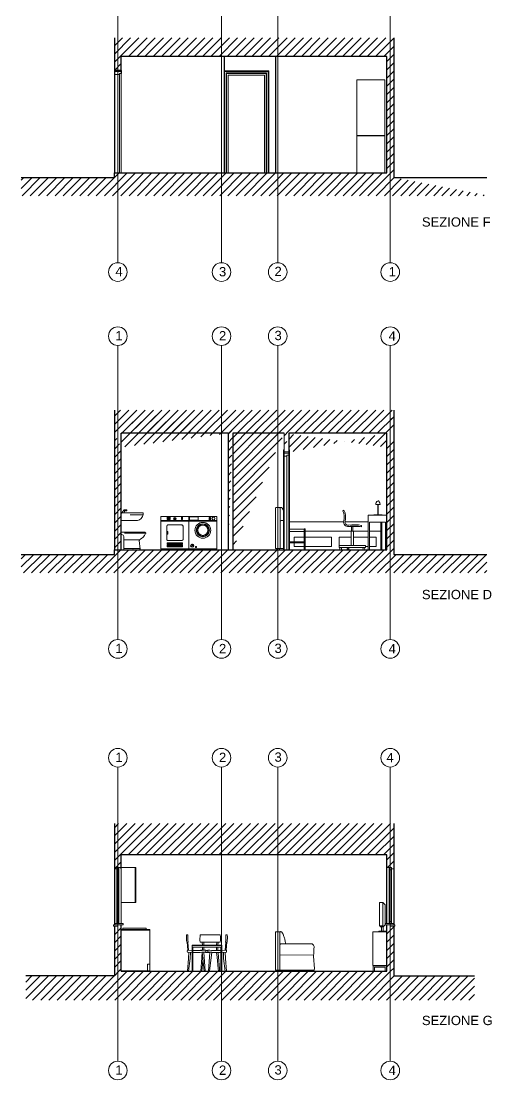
# Model space of a CAD drawing. Header units: metres. Extents: x 60.2 to 106, y 8.7 to 62.9.
# Drawn here: x 60.2 to 70.31, y 27.09 to 49.83 of the extents above; entities that cross this region are included whole.
import ezdxf

# ---------------------------------------------------------------- set-up
doc = ezdxf.new("R2010")
doc.units = ezdxf.units.M
doc.header["$LTSCALE"] = 5
doc.header["$MEASUREMENT"] = 0
doc.layers.get('0').update_dxf_attribs({"color": 30})
for name, color, linetype, lineweight in [('A-ANNO-DIMS', 3, 'Continuous', 9), ('A-ANNO-SCRN', 30, 'Continuous', 9), ('A-ANNO-TEXT', 3, 'Continuous', 18), ('A-ELEV-MBE1', 7, 'Continuous', 25), ('A-ELEV-MBE2', 4, 'Continuous', 20), ('A-FURN', 8, 'Continuous', 18), ('A-SECT-MCUT', 2, 'Continuous', 30)]:
    doc.layers.add(name, color=color, linetype=linetype, lineweight=lineweight)
doc.styles.add('ARIAL', font='arial.ttf')

# ---------------------------------------------------------------- blocks, each defined once
blk = doc.blocks.new('ORR14C228')
for p, q in [((0.159, 0.355), (-0.298, 0.355)), ((-0.288, 0.373), (-0.295, 0.363)), ((-0.276, 0.38), (0.217, 0.38)), ((0.176, 0.01), (0.176, 0.284)), ((0.216, 0.324), (0.217, 0.324)), ((0.227, 0.334), (0.227, 0.37)), ((-0.158, 0.196), (-0.176, 0.011)), ((-0.174, 0.024), (0.176, 0.024)), ((-0.166, 0), (0.166, 0)), ((-0.148, 0.21), (0.167, 0.21)), ((0, 0), (0, 0)), ((0, 0), (0, 0)), ((0, 0), (0, 0)), ((0, 0), (0, 0)), ((0, 0), (0, 0)), ((0, 0), (0, 0)), ((0, 0), (0, 0)), ((0, 0), (0, 0)), ((0, 0), (0, 0)), ((0, 0), (0, 0)), ((0, 0), (0, 0)), ((0, 0), (0, 0)), ((0, 0), (0, 0)), ((0, 0), (0, 0)), ((0, 0), (0, 0)), ((0, 0), (0, 0)), ((0, 0), (0, 0)), ((0, 0), (0, 0)), ((0, 0), (0, 0)), ((0, 0), (0, 0)), ((0, 0), (0, 0)), ((0, 0), (0, 0)), ((0, 0), (0, 0)), ((0, 0), (0, 0)), ((0, 0), (0, 0)), ((0, 0), (0, 0)), ((0, 0), (0, 0)), ((0, 0), (0, 0)), ((0, 0), (0, 0)), ((0, 0), (0, 0)), ((0, 0), (0, 0)), ((0, 0), (0, 0)), ((0, 0), (0, 0)), ((0, 0), (0, 0)), ((0, 0), (0, 0)), ((0, 0), (0, 0)), ((0, 0), (0, 0)), ((0, 0), (0, 0)), ((0, 0), (0, 0)), ((0, 0), (0, 0)), ((0, 0), (0, 0)), ((0, 0), (0, 0)), ((0, 0), (0, 0)), ((0, 0), (0, 0)), ((0, 0), (0, 0)), ((0, 0), (0, 0)), ((0, 0), (0, 0)), ((0, 0), (0, 0)), ((0, 0), (0, 0)), ((0, 0), (0, 0)), ((0, 0), (0, 0))]:
    blk.add_line(p, q)
for centre, radius, start, end in [((-0.283, 0.355), 0.015, 146.9409, 211.2611), ((-0.053, 0.454), 0.265, 203.8367, 244.1143), ((-0.276, 0.365), 0.015, 90, 145.5929), ((0.216, 0.284), 0.04, 90, 180), ((0.217, 0.37), 0.01, 0, 90), ((0.217, 0.334), 0.01, 270, 0), ((-0.166, 0.01), 0.01, 174.5036, 270), ((-0.178, 0.198), 0.02, 354.5036, 64.1143), ((0, 0), 0.0000003, 90, 152.5342), ((0, 0), 0.0000003, 332.5342, 90), ((0, 0), 0.0000003, 332.5342, 90), ((0, 0), 0.0000001, 332.5342, 90), ((0, 0), 0.0000001, 270, 332.5342), ((0, 0), 0.0000001, 270, 332.5342), ((0, 0), 0.0000001, 332.5342, 90), ((0, 0), 0.0000001, 90, 152.5342), ((0, 0), 0.0000001, 90, 152.5342), ((0, 0), 0.0000001, 152.5342, 270), ((0, 0), 0.0000001, 90, 152.5342), ((0, 0), 0.0000001, 0, 90), ((0, 0), 0.0000001, 90, 180), ((0, 0), 0.0000001, 180, 270), ((0, 0), 0.0000001, 270, 0), ((0, 0), 0.0000001, 0, 90), ((0, 0), 0.0000001, 90, 180), ((0.166, 0.01), 0.01, 270, 0), ((0, 0), 0.0000003, 152.5342, 270), ((0, 0), 0.0000003, 270, 332.5342), ((0, 0), 0.0000001, 270, 332.5342), ((0, 0), 0.0000001, 332.5342, 90), ((0, 0), 0.0000001, 90, 152.5342), ((0, 0), 0.0000001, 152.5342, 270), ((0, 0), 0.0000001, 332.5342, 90), ((0, 0), 0.0000001, 90, 152.5342), ((0, 0), 0.0000001, 152.5342, 270), ((0, 0), 0.0000001, 180, 270), ((0, 0), 0.0000001, 180, 270), ((0, 0), 0.0000001, 90, 180), ((0, 0), 0.0000001, 0, 90), ((0, 0), 0.0000001, 270, 0), ((0, 0), 0.0000001, 180, 270), ((0, 0), 0.0000001, 90, 180), ((0, 0), 0.0000001, 270, 0), ((0, 0), 0.0000001, 360, 90), ((0, 0), 0.0000001, 270, 360), ((0, 0), 0.0000001, 180, 270), ((0, 0), 0.0000001, 90, 180)]:
    blk.add_arc(centre, radius, start, end)

msp = doc.modelspace()

# ---------------------------------------------------------------- hatches: boundary and pattern name
at = {"layer": 'A-ANNO-SCRN'}
h = msp.add_hatch(dxfattribs=at)
h.set_pattern_fill('ANSI31', color=0)
h.paths.add_polyline_path([(62.205, 49.073), (62.205, 49.473), (68.205, 49.473), (68.205, 49.073)])
h = msp.add_hatch(dxfattribs=at)
h.set_pattern_fill('ANSI31', color=0)
h.paths.add_polyline_path([(62.205, 48.773), (62.205, 49.073), (62.355, 49.073), (62.355, 48.773)])
h = msp.add_hatch(dxfattribs=at)
h.set_pattern_fill('ANSI31', color=0)
h.paths.add_polyline_path([(68.055, 49.073), (68.205, 49.073), (68.204, 46.572), (68.054, 46.572), (68.055, 48.773)])
h = msp.add_hatch(dxfattribs=at)
h.set_pattern_fill('ANSI31', color=0)
edge = h.paths.add_edge_path()
edge.add_line((60.205, 46.473), (62.205, 46.473))
edge.add_line((60.205, 46.473), (60.205, 46.082))
edge.add_line((60.205, 46.082), (70.244, 46.082))
edge.add_line((70.244, 46.473), (68.205, 46.473))
edge.add_line((70.244, 46.082), (70.244, 46.473))
edge.add_line((68.205, 46.473), (70.205, 46.473))
edge.add_line((68.205, 46.473), (68.205, 46.573))
edge.add_line((68.205, 46.573), (62.205, 46.573))
h = msp.add_hatch(dxfattribs=at)
h.set_pattern_fill('ANSI31', color=0)
edge = h.paths.add_edge_path()
edge.add_line((62.355, 38.478), (62.205, 38.478))
edge.add_line((62.205, 40.678), (62.205, 38.478))
edge.add_line((62.355, 38.478), (62.355, 40.678))
edge.add_line((62.205, 40.978), (62.355, 40.978))
edge.add_line((62.205, 41.478), (62.205, 40.678))
edge.add_line((62.355, 40.678), (62.355, 40.978))
edge.add_line((64.646, 40.978), (64.746, 40.978))
edge.add_line((64.646, 40.978), (64.646, 38.478))
edge.add_line((64.746, 40.978), (64.746, 38.478))
edge.add_line((65.849, 40.978), (65.949, 40.978))
edge.add_line((65.849, 40.568), (65.849, 40.978))
edge.add_line((65.949, 40.978), (65.949, 40.568))
edge.add_line((68.055, 40.978), (68.205, 40.978))
edge.add_line((68.055, 40.678), (68.055, 40.978))
edge.add_line((68.205, 41.478), (68.205, 40.678))
edge.add_line((68.205, 40.678), (68.205, 38.478))
edge.add_line((68.055, 38.478), (68.055, 40.678))
h = msp.add_hatch(dxfattribs=at)
h.set_pattern_fill('ANSI31', color=0)
h.paths.add_polyline_path([(62.205, 40.978), (62.205, 41.478), (68.205, 41.478), (68.205, 40.978)])
h = msp.add_hatch(dxfattribs=at)
h.set_pattern_fill('ANSI31', color=0)
h.paths.add_polyline_path([(62.205, 38.478), (68.205, 38.478), (68.205, 38.378), (70.205, 38.378), (70.205, 37.978), (60.205, 37.978), (60.205, 38.378), (62.205, 38.378)])
h = msp.add_hatch(dxfattribs=at)
h.set_pattern_fill('ANSI31', color=0)
h.paths.add_polyline_path([(64.505, 32.599), (62.205, 32.599), (62.205, 31.922), (64.505, 31.922)])
h.paths.add_polyline_path([(65.713, 32.599), (64.505, 32.599), (64.505, 31.922), (65.713, 31.922)])
h.paths.add_polyline_path([(68.205, 32.599), (65.713, 32.599), (65.713, 31.922), (68.205, 31.922)])
h = msp.add_hatch(dxfattribs=at)
h.set_pattern_fill('ANSI31', color=0)
edge = h.paths.add_edge_path()
edge.add_line((62.355, 31.649), (62.28, 31.619))
edge.add_line((62.28, 31.619), (62.205, 31.622))
edge.add_line((62.355, 31.622), (62.355, 31.922))
edge.add_line((62.355, 31.922), (62.205, 31.922))
edge.add_line((62.205, 31.922), (62.205, 31.622))
h = msp.add_hatch(dxfattribs=at)
h.set_pattern_fill('ANSI31', color=0)
h.paths.add_polyline_path([(68.055, 31.922), (68.205, 31.922), (68.205, 31.652), (68.055, 31.652)])
h = msp.add_hatch(dxfattribs=at)
h.set_pattern_fill('ANSI31', color=0)
h.paths.add_polyline_path([(62.355, 30.392), (62.205, 30.392), (62.205, 29.422), (62.355, 29.422)])
h = msp.add_hatch(dxfattribs=at)
h.set_pattern_fill('ANSI31', color=0)
h.paths.add_polyline_path([(68.205, 30.392), (68.055, 30.392), (68.055, 29.422), (68.205, 29.422)])
h = msp.add_hatch(dxfattribs=at)
h.set_pattern_fill('ANSI31', color=0)
h.paths.add_polyline_path([(69.935, 29.322), (68.205, 29.322), (68.205, 29.422), (68.129, 29.422), (68.129, 28.805), (69.935, 28.805)])
h.paths.add_polyline_path([(68.129, 29.422), (68.055, 29.422), (65.713, 29.422), (65.713, 28.805), (68.129, 28.805)])
h.paths.add_polyline_path([(65.713, 29.422), (65.696, 29.422), (64.505, 29.422), (64.505, 28.805), (65.713, 28.805)])
h.paths.add_polyline_path([(64.505, 29.422), (64.495, 29.422), (62.355, 29.422), (62.28, 29.422), (62.28, 28.805), (64.505, 28.805)])
h.paths.add_polyline_path([(62.28, 29.422), (62.205, 29.422), (62.205, 29.322), (60.304, 29.322), (60.304, 28.805), (62.28, 28.805)])

# ---------------------------------------------------------------- linework, layer by layer
msp.add_line((62.355, 39.185), (62.355, 39.185))
msp.add_line((62.355, 39.185), (62.355, 39.185))
msp.add_line((62.355, 39.185), (62.355, 39.185))
msp.add_line((62.355, 39.185), (62.355, 39.185))
msp.add_line((62.355, 39.185), (62.355, 39.185))
msp.add_line((62.355, 39.185), (62.355, 39.185))
msp.add_line((62.355, 39.185), (62.355, 39.185))
msp.add_line((62.355, 39.185), (62.355, 39.185))
msp.add_line((62.355, 39.185), (62.355, 39.185))
msp.add_line((62.355, 39.185), (62.355, 39.185))
msp.add_line((62.355, 39.185), (62.355, 39.185))
msp.add_line((62.355, 39.185), (62.355, 39.185))
msp.add_line((62.355, 39.185), (62.355, 39.185))
msp.add_line((62.355, 39.185), (62.355, 39.185))
msp.add_line((62.355, 39.185), (62.355, 39.185))
msp.add_line((62.355, 39.185), (62.355, 39.185))
msp.add_line((62.355, 39.185), (62.355, 39.185))
msp.add_line((62.355, 39.185), (62.355, 39.185))
msp.add_line((62.355, 39.185), (62.355, 39.185))
msp.add_line((62.355, 39.185), (62.355, 39.185))
msp.add_line((62.355, 39.185), (62.355, 39.185))
msp.add_line((62.355, 39.185), (62.355, 39.185))
msp.add_line((62.355, 39.185), (62.355, 39.185))
msp.add_line((62.355, 39.185), (62.355, 39.185))
msp.add_line((62.355, 39.185), (62.355, 39.185))
msp.add_line((62.355, 39.185), (62.355, 39.185))
msp.add_line((62.355, 39.185), (62.355, 39.185))
msp.add_line((62.355, 39.185), (62.355, 39.185))
msp.add_line((62.355, 39.185), (62.355, 39.185))
msp.add_line((62.355, 39.185), (62.355, 39.185))
msp.add_line((62.355, 39.185), (62.355, 39.185))
msp.add_line((62.355, 39.185), (62.355, 39.185))
msp.add_line((62.355, 39.185), (62.355, 39.185))
msp.add_line((62.355, 39.185), (62.355, 39.185))
msp.add_line((62.355, 39.185), (62.355, 39.185))
msp.add_line((62.355, 39.185), (62.355, 39.185))
msp.add_line((62.355, 39.185), (62.355, 39.185))
msp.add_line((62.355, 39.185), (62.355, 39.185))
msp.add_line((62.355, 39.185), (62.355, 39.185))
msp.add_line((62.355, 39.185), (62.355, 39.185))
msp.add_line((62.355, 39.185), (62.355, 39.185))
msp.add_line((62.355, 39.185), (62.355, 39.185))
msp.add_line((62.355, 39.185), (62.355, 39.185))
msp.add_line((62.355, 39.185), (62.355, 39.185))
msp.add_line((62.355, 39.185), (62.355, 39.185))
msp.add_line((62.355, 39.185), (62.355, 39.185))
msp.add_line((62.355, 39.185), (62.355, 39.185))
msp.add_line((62.355, 39.185), (62.355, 39.185))
msp.add_line((62.355, 39.185), (62.355, 39.185))
msp.add_line((62.355, 39.185), (62.355, 39.185))
msp.add_line((62.355, 39.185), (62.355, 39.185))
for radius, start, end in [(0.0000001, 0, 90), (0.0000001, 90, 180), (0.0000001, 180, 270), (0.0000001, 270, 0), (0.0000001, 0, 90), (0.0000001, 270, 0), (0.0000001, 180, 270), (0.0000001, 90, 180), (0.0000001, 360, 90), (0.0000001, 90, 180), (0.0000001, 180, 270), (0.0000001, 0, 90), (0.0000001, 270, 0), (0.0000001, 180, 270), (0.0000001, 90, 180), (0.0000001, 0, 90), (0.0000001, 270, 0), (0.0000001, 270, 0), (0.0000001, 270, 27.4658), (0.0000001, 27.4658, 90), (0.0000001, 270, 27.4658), (0.0000001, 27.4658, 90), (0.0000001, 27.4658, 90), (0.0000001, 27.4658, 90), (0.0000001, 90, 207.4658), (0.0000001, 207.4658, 270), (0.0000001, 90, 207.4658), (0.0000001, 207.4658, 270), (0.0000001, 90, 207.4658), (0.0000001, 270, 27.4658), (0.0000001, 27.4658, 90), (0.0000001, 90, 207.4658), (0.0000001, 207.4658, 270), (0.0000003, 90, 207.4658), (0.0000003, 90, 207.4658), (0.0000003, 207.4658, 270), (0.0000003, 270, 27.4658), (0.0000003, 27.4658, 90)]:
    msp.add_arc((62.355, 39.185), radius, start, end)
at = {"layer": 'A-ANNO-DIMS'}
for p, q in [((62.28, 50.96), (62.28, 44.642)), ((64.505, 50.96), (64.505, 44.642)), ((65.713, 50.96), (65.713, 44.642)), ((68.129, 50.96), (68.129, 44.642)), ((62.28, 42.865), (62.28, 36.547)), ((64.505, 42.865), (64.505, 36.547)), ((65.713, 42.865), (65.713, 36.547)), ((68.129, 42.865), (68.129, 36.547)), ((62.28, 33.809), (62.28, 27.491)), ((64.505, 33.809), (64.505, 27.491)), ((65.713, 33.809), (65.713, 27.491)), ((68.129, 33.809), (68.129, 27.491))]:
    msp.add_line(p, q, dxfattribs=at)
for centre in [(62.28, 44.442), (64.505, 44.442), (65.713, 44.442), (68.129, 44.442), (62.28, 43.065), (64.505, 43.065), (65.713, 43.065), (68.129, 43.065), (62.28, 36.347), (64.505, 36.347), (65.713, 36.347), (68.129, 36.347), (62.28, 34.009), (64.505, 34.009), (65.713, 34.009), (68.129, 34.009), (62.28, 27.291), (64.505, 27.291), (65.713, 27.291), (68.129, 27.291)]:
    msp.add_circle(centre, 0.2, dxfattribs=at)
at = {"layer": 'A-ELEV-MBE1'}
msp.add_line((62.355, 48.773), (62.355, 48.703), dxfattribs=at)
at = {"layer": 'A-ELEV-MBE2'}
for p, q in [((62.205, 48.748), (62.355, 48.748)), ((62.315, 48.683), (62.205, 48.683)), ((62.355, 48.703), (62.315, 48.703)), ((62.315, 48.703), (62.315, 46.573)), ((62.315, 48.703), (62.315, 48.683)), ((65.52, 48.763), (64.56, 48.763)), ((65.51, 48.753), (64.56, 48.753)), ((64.605, 48.718), (64.605, 46.573)), ((65.475, 48.718), (64.605, 48.718)), ((64.615, 48.708), (64.615, 46.573)), ((65.465, 48.708), (64.615, 48.708)), ((64.65, 48.673), (64.65, 46.573)), ((65.43, 48.673), (64.65, 48.673)), ((65.43, 48.673), (65.43, 46.573)), ((65.465, 48.708), (65.465, 46.573)), ((65.475, 48.718), (65.475, 46.573)), ((65.51, 48.753), (65.51, 46.573)), ((65.52, 48.763), (65.52, 46.573)), ((65.834, 40.568), (65.834, 40.623)), ((65.834, 40.623), (65.849, 40.623)), ((65.849, 40.568), (65.834, 40.568)), ((65.834, 40.568), (65.834, 38.478)), ((65.949, 40.578), (65.849, 40.578)), ((65.949, 40.578), (65.849, 40.578)), ((65.849, 40.553), (65.949, 40.553)), ((65.909, 40.488), (65.849, 40.488)), ((65.949, 40.508), (65.909, 40.508)), ((65.909, 40.508), (65.909, 38.478)), ((65.909, 40.508), (65.909, 40.488)), ((65.964, 40.623), (65.949, 40.623)), ((65.949, 40.578), (65.949, 40.508)), ((65.949, 40.568), (65.964, 40.568)), ((65.964, 40.568), (65.964, 40.623)), ((65.964, 40.568), (65.964, 38.478)), ((62.255, 31.622), (62.205, 31.622)), ((62.355, 31.652), (62.255, 31.652)), ((62.255, 31.652), (62.255, 31.622)), ((62.305, 31.652), (62.255, 31.652)), ((62.255, 30.492), (62.255, 31.622)), ((62.255, 31.622), (62.255, 31.602)), ((62.305, 30.492), (62.305, 31.652)), ((62.305, 31.602), (62.305, 31.652)), ((62.355, 30.452), (62.355, 31.652)), ((68.055, 31.652), (68.155, 31.652)), ((68.105, 30.492), (68.105, 31.652)), ((68.155, 31.652), (68.155, 31.622)), ((68.155, 31.622), (68.205, 31.622)), ((68.155, 30.492), (68.155, 31.622)), ((68.155, 31.622), (68.155, 31.602)), ((62.255, 31.602), (62.305, 31.602)), ((68.155, 31.602), (68.105, 31.602)), ((62.305, 30.492), (62.255, 30.492)), ((62.255, 30.492), (62.255, 30.452)), ((62.293, 30.492), (62.281, 30.492)), ((62.305, 30.492), (62.293, 30.492)), ((62.305, 30.452), (62.305, 30.492)), ((68.105, 30.452), (68.105, 30.492)), ((68.105, 30.492), (68.155, 30.492)), ((68.105, 30.492), (68.117, 30.492)), ((68.117, 30.492), (68.129, 30.492)), ((68.155, 30.492), (68.155, 30.452)), ((62.281, 30.422), (62.185, 30.422)), ((62.185, 30.422), (62.185, 30.392)), ((62.28, 30.392), (62.185, 30.392)), ((62.395, 30.452), (62.205, 30.452)), ((62.395, 30.422), (62.205, 30.422)), ((62.28, 30.422), (62.28, 30.392)), ((62.395, 30.452), (62.395, 30.422)), ((68.018, 30.452), (68.205, 30.452)), ((68.018, 30.422), (68.205, 30.422)), ((68.129, 30.422), (68.225, 30.422)), ((68.129, 30.392), (68.225, 30.392)), ((68.225, 30.422), (68.225, 30.392))]:
    msp.add_line(p, q, dxfattribs=at)
at = {"layer": 'A-ELEV-MBE2', "color": 2}
msp.add_line((65.849, 40.978), (65.849, 38.478), dxfattribs=at)
at = {"layer": 'A-ELEV-MBE2'}
for points in [[(62.355, 48.703), (62.355, 46.573)], [(65.949, 40.508), (65.949, 38.478)]]:
    msp.add_lwpolyline(points, dxfattribs=at)
at = {"layer": 'A-ELEV-MBE2', "color": 2}
msp.add_lwpolyline([(62.355, 30.452), (62.355, 31.622)], dxfattribs=at)
at = {"layer": 'A-FURN'}
for p, q in [((68.011, 48.573), (67.413, 48.573)), ((67.413, 48.573), (67.413, 47.373)), ((68.011, 48.573), (68.011, 47.373)), ((67.413, 47.373), (68.011, 47.373)), ((67.413, 47.368), (67.413, 47.373)), ((67.413, 47.373), (67.413, 47.368)), ((68.011, 47.368), (67.413, 47.368)), ((67.413, 47.368), (67.413, 46.573)), ((68.011, 47.373), (68.011, 47.368)), ((68.011, 47.368), (68.011, 47.373)), ((68.011, 46.573), (68.011, 47.368)), ((68.011, 46.573), (68.011, 46.667)), ((67.816, 39.449), (67.911, 39.449)), ((67.859, 39.528), (67.876, 39.528)), ((67.859, 39.528), (67.859, 39.524)), ((67.859, 39.524), (67.876, 39.524)), ((67.864, 39.528), (67.869, 39.528)), ((67.864, 39.228), (67.864, 39.449)), ((67.869, 39.449), (67.869, 39.228)), ((67.876, 39.524), (67.876, 39.528)), ((62.365, 39.267), (62.409, 39.325)), ((62.365, 39.267), (62.815, 39.267)), ((62.418, 39.267), (62.422, 39.308)), ((62.426, 39.335), (62.464, 39.335)), ((62.465, 39.315), (62.432, 39.315)), ((62.449, 39.31), (62.449, 39.315)), ((62.465, 39.31), (62.449, 39.31)), ((62.465, 39.31), (62.465, 39.315)), ((62.471, 39.329), (62.468, 39.333)), ((62.47, 39.318), (62.472, 39.324)), ((62.544, 39.229), (62.815, 39.229)), ((62.825, 39.239), (62.825, 39.257)), ((63.515, 39.145), (63.527, 39.148)), ((67.134, 39.327), (67.108, 39.313)), ((68.055, 39.218), (67.655, 39.218)), ((67.655, 38.478), (67.655, 39.218)), ((67.774, 39.228), (67.774, 39.223)), ((67.774, 39.228), (67.954, 39.228)), ((67.774, 39.228), (67.864, 39.228)), ((67.774, 39.218), (67.774, 39.228)), ((67.954, 39.218), (67.774, 39.218)), ((67.864, 39.228), (67.864, 39.228)), ((67.954, 39.228), (67.954, 39.218)), ((62.699, 39.103), (62.365, 39.103)), ((63.205, 39.103), (63.805, 39.103)), ((63.205, 39.093), (63.805, 39.093)), ((63.805, 39.103), (64.405, 39.103)), ((63.805, 39.093), (64.405, 39.093)), ((65.964, 39.078), (67.127, 39.078)), ((65.969, 38.928), (65.964, 38.928)), ((65.969, 39.078), (65.969, 38.478)), ((65.969, 39.078), (65.969, 38.878)), ((65.969, 38.928), (65.969, 38.478)), ((65.969, 38.928), (65.969, 38.918)), ((65.969, 38.918), (66.279, 38.918)), ((66.299, 38.928), (66.279, 38.928)), ((66.279, 38.928), (66.279, 38.478)), ((66.279, 38.918), (66.279, 38.918)), ((66.279, 38.918), (66.279, 38.868)), ((66.299, 38.478), (66.299, 38.928)), ((67.158, 39.078), (67.655, 39.078)), ((67.514, 38.968), (67.225, 38.974)), ((67.299, 38.972), (67.299, 38.878)), ((67.329, 38.972), (67.329, 38.878)), ((67.514, 38.998), (67.514, 38.968)), ((67.685, 38.478), (67.685, 39.068)), ((67.685, 39.068), (68.025, 39.068)), ((67.93, 38.478), (67.93, 39.068)), ((67.95, 38.478), (67.95, 39.068)), ((68.025, 39.068), (68.025, 38.478)), ((66.279, 38.868), (65.969, 38.868)), ((66.069, 38.648), (66.069, 38.748)), ((66.069, 38.748), (66.279, 38.748)), ((67.655, 38.878), (66.299, 38.878)), ((66.299, 38.748), (66.869, 38.748)), ((66.819, 38.748), (66.869, 38.748)), ((66.869, 38.548), (66.869, 38.748)), ((66.869, 38.748), (66.869, 38.548)), ((67.03, 38.748), (67.03, 38.548)), ((67.08, 38.748), (67.03, 38.748)), ((67.289, 38.748), (67.03, 38.748)), ((67.289, 38.878), (67.339, 38.878)), ((67.289, 38.565), (67.289, 38.878)), ((67.339, 38.565), (67.339, 38.878)), ((67.655, 38.748), (67.339, 38.748)), ((67.685, 38.878), (67.93, 38.878)), ((67.685, 38.748), (67.83, 38.748)), ((67.83, 38.548), (67.83, 38.748)), ((63.859, 38.541), (63.893, 38.59)), ((63.863, 38.538), (63.897, 38.587)), ((65.662, 38.504), (65.834, 38.504)), ((66.279, 38.648), (65.969, 38.648)), ((65.969, 38.628), (66.279, 38.628)), ((65.969, 38.478), (65.969, 38.478)), ((65.969, 38.478), (65.969, 38.478)), ((65.969, 38.478), (66.019, 38.478)), ((66.069, 38.548), (66.069, 38.628)), ((66.279, 38.548), (66.069, 38.548)), ((66.279, 38.628), (66.279, 38.648)), ((66.299, 38.548), (66.869, 38.548)), ((67.029, 38.565), (67.599, 38.565)), ((67.029, 38.525), (67.029, 38.565)), ((67.599, 38.525), (67.029, 38.525)), ((67.05, 38.525), (67.05, 38.515)), ((67.079, 38.525), (67.079, 38.515)), ((67.206, 38.499), (67.241, 38.499)), ((67.241, 38.499), (67.206, 38.499)), ((67.209, 38.525), (67.209, 38.515)), ((67.209, 38.525), (67.209, 38.515)), ((67.238, 38.525), (67.238, 38.515)), ((67.548, 38.525), (67.548, 38.515)), ((67.578, 38.525), (67.578, 38.515)), ((67.599, 38.565), (67.599, 38.525)), ((67.599, 38.548), (67.655, 38.548)), ((67.685, 38.548), (67.83, 38.548)), ((67.93, 38.478), (67.88, 38.478)), ((67.95, 38.478), (67.93, 38.478)), ((62.355, 31.652), (62.665, 31.652)), ((62.65, 30.902), (62.65, 31.652)), ((62.665, 31.652), (62.665, 30.902)), ((62.665, 30.902), (62.355, 30.902)), ((67.973, 30.902), (68.018, 30.848)), ((68.018, 30.848), (68.018, 30.417)), ((62.355, 30.322), (62.965, 30.322)), ((62.965, 30.302), (62.355, 30.302)), ((62.885, 30.352), (62.385, 30.352)), ((62.385, 30.352), (62.385, 30.322)), ((62.885, 30.322), (62.885, 30.352)), ((62.965, 30.322), (62.965, 29.432)), ((65.663, 30.256), (65.663, 29.446)), ((67.752, 29.55), (67.752, 30.269)), ((67.752, 30.269), (68.055, 30.269)), ((67.944, 30.379), (67.944, 30.284)), ((67.975, 30.379), (67.975, 30.284)), ((68.055, 30.269), (68.055, 29.55)), ((63.791, 30.05), (63.761, 30.049)), ((63.781, 29.873), (63.767, 30.049)), ((63.8, 29.872), (63.786, 30.049)), ((64.094, 30.051), (64.096, 29.983)), ((64.123, 30.051), (64.125, 29.983)), ((64.403, 30.05), (64.401, 29.983)), ((64.432, 30.05), (64.43, 29.983)), ((64.584, 29.872), (64.599, 30.049)), ((64.594, 30.05), (64.624, 30.049)), ((64.604, 29.873), (64.618, 30.049)), ((63.873, 29.871), (63.773, 29.873)), ((63.873, 29.827), (63.773, 29.832)), ((63.801, 29.831), (63.795, 29.696)), ((63.839, 29.829), (63.832, 29.695)), ((63.873, 29.983), (64.512, 29.983)), ((63.873, 29.983), (63.873, 29.976)), ((64.005, 29.827), (63.954, 29.827)), ((64.011, 29.869), (63.958, 29.868)), ((64.059, 29.876), (64.057, 29.87)), ((64.059, 29.876), (64.122, 29.873)), ((64.059, 29.876), (64.122, 29.873)), ((64.082, 29.731), (64.088, 29.83)), ((64.132, 29.422), (64.089, 29.83)), ((64.098, 29.942), (64.1, 29.874)), ((64.126, 29.942), (64.128, 29.873)), ((64.127, 29.831), (64.153, 29.422)), ((64.169, 29.871), (64.214, 29.87)), ((64.256, 29.831), (64.23, 29.422)), ((64.251, 29.422), (64.295, 29.83)), ((64.294, 29.826), (64.399, 29.827)), ((64.333, 29.87), (64.467, 29.875)), ((64.512, 29.942), (64.364, 29.942)), ((64.373, 29.869), (64.425, 29.868)), ((64.378, 29.827), (64.429, 29.827)), ((64.4, 29.942), (64.398, 29.872)), ((64.41, 29.724), (64.399, 29.827)), ((64.428, 29.942), (64.426, 29.873)), ((64.437, 29.827), (64.444, 29.724)), ((64.467, 29.875), (64.469, 29.869)), ((64.512, 29.983), (64.512, 29.942)), ((64.512, 29.871), (64.611, 29.873)), ((64.512, 29.827), (64.612, 29.832)), ((64.546, 29.829), (64.552, 29.695)), ((64.583, 29.831), (64.59, 29.696)), ((66.49, 29.79), (66.479, 29.774)), ((66.496, 29.952), (66.486, 29.889)), ((66.486, 29.889), (66.489, 29.832)), ((66.489, 29.832), (66.49, 29.79)), ((62.965, 29.572), (62.915, 29.572)), ((62.915, 29.572), (62.915, 29.422)), ((63.795, 29.696), (63.773, 29.422)), ((63.832, 29.695), (63.798, 29.422)), ((64.08, 29.709), (64.062, 29.422)), ((64.082, 29.731), (64.08, 29.709)), ((64.083, 29.422), (64.108, 29.652)), ((64.083, 29.422), (64.106, 29.642)), ((64.41, 29.724), (64.436, 29.481)), ((64.444, 29.724), (64.46, 29.481)), ((64.552, 29.695), (64.587, 29.422)), ((64.59, 29.696), (64.612, 29.422)), ((66.479, 29.774), (65.76, 29.771)), ((66.482, 29.747), (66.479, 29.774)), ((66.482, 29.747), (66.5, 29.474)), ((62.965, 29.432), (62.355, 29.432)), ((62.365, 29.432), (62.365, 29.422)), ((62.375, 29.432), (62.375, 29.422)), ((62.905, 29.432), (62.905, 29.422)), ((63.888, 29.422), (64.062, 29.422)), ((64.442, 29.422), (64.436, 29.481)), ((64.46, 29.481), (64.463, 29.422)), ((66.473, 29.447), (65.754, 29.446)), ((66.5, 29.474), (66.496, 29.45)), ((68.055, 29.55), (67.752, 29.55)), ((67.761, 29.422), (67.761, 29.55)), ((67.761, 29.55), (67.761, 29.55)), ((68.046, 29.539), (67.761, 29.539)), ((67.761, 29.539), (67.761, 29.539)), ((67.788, 29.422), (67.761, 29.422)), ((67.788, 29.508), (67.788, 29.422)), ((68.019, 29.508), (67.788, 29.508)), ((68.019, 29.422), (68.019, 29.508)), ((68.046, 29.422), (68.019, 29.422)), ((68.046, 29.55), (68.046, 29.55)), ((68.046, 29.55), (68.046, 29.539)), ((68.046, 29.539), (68.046, 29.422))]:
    msp.add_line(p, q, dxfattribs=at)
at = {"layer": 'A-FURN', "linetype": 'Continuous', "lineweight": 0}
for p, q in [((63.873, 29.983), (64.359, 29.983)), ((63.873, 29.976), (63.873, 29.942)), ((63.873, 29.942), (63.873, 29.976)), ((63.873, 29.976), (64.512, 29.976)), ((63.873, 29.942), (63.873, 29.422)), ((63.873, 29.422), (63.873, 29.942)), ((64.364, 29.942), (63.873, 29.942)), ((63.888, 29.942), (63.888, 29.422)), ((63.888, 29.422), (63.888, 29.942)), ((64.495, 29.942), (64.495, 29.422)), ((64.495, 29.422), (64.495, 29.942)), ((64.512, 29.942), (64.512, 29.422)), ((64.512, 29.422), (64.512, 29.942)), ((63.888, 29.422), (63.873, 29.422)), ((63.873, 29.422), (63.888, 29.422)), ((64.512, 29.422), (64.495, 29.422)), ((64.495, 29.422), (64.512, 29.422))]:
    msp.add_line(p, q, dxfattribs=at)
at = {"layer": 'A-FURN'}
for points in [[(65.763, 39.369), (65.767, 38.504), (65.662, 38.504), (65.662, 39.371)], [(65.675, 39.382), (65.754, 39.382)], [(67.911, 39.449), (67.907, 39.482), (67.894, 39.506), (67.881, 39.52), (67.876, 39.524)], [(65.79, 39.105), (65.834, 39.105)], [(65.758, 30.258), (65.761, 29.446), (65.663, 29.446), (65.663, 30.26)], [(65.675, 30.27), (65.749, 30.27)], [(65.757, 30.263), (65.76, 30.267), (65.762, 30.269), (65.765, 30.271), (65.768, 30.273), (65.77, 30.273), (65.773, 30.274), (65.776, 30.274), (65.778, 30.274), (65.781, 30.274), (65.784, 30.273), (65.786, 30.272), (65.79, 30.271), (65.793, 30.268), (65.797, 30.265), (65.801, 30.26), (65.805, 30.254), (65.81, 30.247), (65.816, 30.238), (65.821, 30.228), (65.827, 30.216), (65.834, 30.203), (65.84, 30.189), (65.846, 30.173), (65.852, 30.155), (65.858, 30.137), (65.863, 30.117), (65.868, 30.097), (65.872, 30.077), (65.876, 30.058), (65.878, 30.04), (65.879, 30.024), (65.878, 30.01)], [(67.975, 30.284), (68.055, 30.284), (68.055, 30.269), (67.881, 30.269), (67.881, 30.284), (67.975, 30.284)], [(67.914, 30.401), (67.914, 30.379), (67.975, 30.379), (68.018, 30.417)], [(65.783, 30.011), (66.453, 30.009)], [(66.473, 29.447), (66.492, 29.447), (66.496, 29.45)]]:
    msp.add_lwpolyline(points, dxfattribs=at)
for points in [[(63.205, 38.493), (63.805, 38.493), (63.805, 39.193), (63.205, 39.193)], [(63.342, 39.174), (63.366, 39.174), (63.366, 39.167), (63.342, 39.167)], [(63.342, 39.163), (63.366, 39.163), (63.366, 39.157), (63.342, 39.157)], [(63.342, 39.153), (63.366, 39.153), (63.366, 39.147), (63.342, 39.147)], [(63.342, 39.137), (63.366, 39.137), (63.366, 39.143), (63.342, 39.143)], [(63.342, 39.126), (63.366, 39.126), (63.366, 39.133), (63.342, 39.133)], [(63.378, 39.174), (63.402, 39.174), (63.402, 39.167), (63.378, 39.167)], [(63.378, 39.163), (63.402, 39.163), (63.402, 39.157), (63.378, 39.157)], [(63.378, 39.153), (63.402, 39.153), (63.402, 39.147), (63.378, 39.147)], [(63.378, 39.137), (63.402, 39.137), (63.402, 39.143), (63.378, 39.143)], [(63.378, 39.126), (63.402, 39.126), (63.402, 39.133), (63.378, 39.133)], [(63.668, 39.174), (63.644, 39.174), (63.644, 39.167), (63.668, 39.167)], [(63.668, 39.163), (63.644, 39.163), (63.644, 39.157), (63.668, 39.157)], [(63.668, 39.153), (63.644, 39.153), (63.644, 39.147), (63.668, 39.147)], [(63.668, 39.137), (63.644, 39.137), (63.644, 39.143), (63.668, 39.143)], [(63.668, 39.126), (63.644, 39.126), (63.644, 39.133), (63.668, 39.133)], [(63.805, 38.493), (64.405, 38.493), (64.405, 39.193), (63.805, 39.193)], [(63.822, 39.112), (64.002, 39.112), (64.002, 39.183), (63.822, 39.183)], [(64.24, 39.152), (64.27, 39.152), (64.27, 39.167), (64.24, 39.167)], [(64.24, 39.132), (64.27, 39.132), (64.27, 39.147), (64.24, 39.147)], [(64.24, 39.112), (64.27, 39.112), (64.27, 39.127), (64.24, 39.127)], [(63.343, 38.813), (63.35, 38.813), (63.35, 38.869), (63.343, 38.869)], [(63.243, 38.478), (63.268, 38.478), (63.268, 38.493), (63.243, 38.493)], [(63.766, 38.478), (63.741, 38.478), (63.741, 38.493), (63.766, 38.493)], [(63.843, 38.478), (63.868, 38.478), (63.868, 38.493), (63.843, 38.493)], [(63.946, 38.524), (63.971, 38.524), (63.971, 38.549), (63.946, 38.549)], [(64.366, 38.478), (64.341, 38.478), (64.341, 38.493), (64.366, 38.493)], [(65.697, 38.504), (65.75, 38.504), (65.75, 38.478), (65.697, 38.478)], [(67.9, 30.902), (67.973, 30.902), (67.973, 30.401), (67.9, 30.401)], [(65.696, 29.446), (65.746, 29.446), (65.746, 29.422), (65.696, 29.422)], [(66.403, 29.447), (66.453, 29.447), (66.453, 29.422), (66.403, 29.422)]]:
    msp.add_lwpolyline(points, close=True, dxfattribs=at)
msp.add_lwpolyline([(63.357, 38.672), (63.653, 38.672, 0.414214), (63.681, 38.7), (63.681, 38.982, 0.414214), (63.653, 39.01), (63.357, 39.01, 0.414214), (63.329, 38.982), (63.329, 38.7, 0.414214)], format="xyb", close=True, dxfattribs=at)
at = {"layer": 'A-FURN', "color": 8}
for points in [[(63.337, 38.617), (63.668, 38.617), (63.668, 38.623), (63.337, 38.623)], [(63.337, 38.605), (63.668, 38.605), (63.668, 38.61), (63.337, 38.61)], [(63.337, 38.597), (63.668, 38.597), (63.668, 38.592), (63.337, 38.592)], [(63.337, 38.585), (63.668, 38.585), (63.668, 38.579), (63.337, 38.579)], [(63.337, 38.572), (63.668, 38.572), (63.668, 38.566), (63.337, 38.566)], [(63.337, 38.554), (63.668, 38.554), (63.668, 38.559), (63.337, 38.559)], [(63.337, 38.541), (63.668, 38.541), (63.668, 38.546), (63.337, 38.546)]]:
    msp.add_lwpolyline(points, close=True, dxfattribs=at)
at = {"layer": 'A-FURN'}
for points in [[(63.761, 30.049, -0.066438), (63.755, 30.203, -3.035344)], [(63.791, 30.05, -0.066438), (63.785, 30.204, -3.035344)], [(64.051, 30.204), (64.476, 30.204, -0.092959), (64.476, 30.05, -0.002126), (64.049, 30.051, -0.109257), (64.051, 30.204, -0.276267)], [(64.594, 30.05, 0.066438), (64.6, 30.204, 3.035344)], [(64.624, 30.049, 0.066438), (64.63, 30.203, 3.035344)], [(63.773, 29.873, 0.162787), (63.773, 29.832, 0.892277)], [(64.168, 29.875, -0.162787), (64.168, 29.834, -0.892277)], [(64.215, 29.875, 0.162787), (64.215, 29.834, 0.892277)], [(64.611, 29.873, -0.162787), (64.612, 29.832, -0.892277)]]:
    msp.add_lwpolyline(points, format="xyb", dxfattribs=at)
for centre, radius in [((63.505, 39.142), 0.0264), ((63.505, 39.142), 0.0224), ((63.505, 39.142), 0.0104), ((63.505, 39.142), 0.00488), ((64.331, 39.145), 0.0311), ((64.105, 38.895), 0.17), ((64.105, 38.895), 0.14), ((64.105, 38.895), 0.13), ((64.105, 38.895), 0.11), ((63.878, 38.564), 0.035), ((63.878, 38.564), 0.03), ((67.064, 38.499), 0.0216), ((67.563, 38.499), 0.0216)]:
    msp.add_circle(centre, radius, dxfattribs=at)
for centre, radius, start, end in [((65.675, 39.369), 0.0129, 92.1959, 188.5521), ((65.749, 39.369), 0.0141, 0.8732, 71.2824), ((65.785, 39.359), 0.0274, 27.2966, 144.7019), ((66.839, 39.892), 1.155, 206.8059, 209.4905), ((67.892, 39.455), 0.0758, 115.4049, 184.4354), ((62.365, 39.257), 0.01, 90, 180), ((62.365, 39.113), 0.01, 180, 270), ((62.426, 39.315), 0.02, 90, 147.6925), ((62.432, 39.305), 0.01, 90, 165.4383), ((62.464, 39.33), 0.005, 39.1766, 90), ((62.465, 39.32), 0.005, 270, 339.2328), ((62.467, 39.326), 0.005, 339.2328, 39.1766), ((62.657, 39.268), 0.171, 284.4715, 349.5034), ((62.815, 39.257), 0.01, 0, 90), ((62.815, 39.239), 0.01, 270, 0), ((66.865, 39.178), 0.278, 342.6834, 28.9232), ((66.865, 39.178), 0.308, 342.6834, 28.9232), ((65.805, 39.055), 0.0522, 107.0715, 141.3011), ((67.225, 39.072), 0.0977, 165.7478, 276.8003), ((67.225, 39.072), 0.0682, 167.3328, 279.4278), ((67.357, 38.245), 0.769, 78.2061, 99.0264), ((67.361, 38.371), 0.616, 75.5823, 101.6502), ((65.675, 30.258), 0.0121, 92.1959, 188.5521), ((65.745, 30.258), 0.0133, 0.8732, 71.2824), ((63.771, 30.148), 0.058, 76.3165, 106.3618), ((64.614, 30.148), 0.058, 73.6382, 103.6835), ((63.955, 33.316), 3.448, 268.8931, 270.0548), ((63.929, 31.449), 1.622, 268.5772, 270.9097), ((63.955, 33.225), 3.398, 270.8383, 273.5931), ((63.955, 33.316), 3.448, 270.9269, 273.5429), ((64.323, 32.967), 3.142, 266.4319, 268.7815), ((64.428, 33.316), 3.448, 266.4571, 269.0731), ((64.428, 33.225), 3.398, 266.4069, 269.1617), ((64.428, 33.316), 3.448, 269.9452, 271.1069), ((64.455, 31.449), 1.622, 269.0903, 271.4228), ((65.797, 29.964), 0.049, 107.0715, 141.3011), ((66.412, 29.934), 0.0858, 12.2121, 61.0863)]:
    msp.add_arc(centre, radius, start, end, dxfattribs=at)
for centre, ratio, start_param in [((67.215, 38.499), 0.430708, -2.397974), ((67.232, 38.499), 0.429752, -1.570796)]:
    msp.add_ellipse(centre, major_axis=(0, -0.0216), ratio=ratio, start_param=start_param, end_param=1.570796, dxfattribs=at)
at = {"layer": 'A-FURN', "extrusion": (0, 0, -1)}
for centre, ratio, start_param in [((67.215, 38.499), 0.429752, -1.570796), ((67.232, 38.499), 0.430708, -2.397974)]:
    msp.add_ellipse(centre, major_axis=(0, -0.0216), ratio=ratio, start_param=start_param, end_param=1.570796, dxfattribs=at)
at = {"layer": 'A-FURN'}
msp.add_point((62.607, 38.478), dxfattribs=at)
at = {"layer": 'A-SECT-MCUT', "color": 2}
for p, q in [((62.205, 49.473), (62.205, 46.573)), ((68.205, 49.473), (68.205, 48.773)), ((62.355, 48.773), (62.355, 49.073)), ((68.055, 49.073), (62.355, 49.073)), ((64.56, 49.073), (64.56, 46.573)), ((65.663, 49.073), (65.663, 46.573)), ((68.055, 48.773), (68.055, 49.073)), ((68.205, 48.773), (68.205, 46.573)), ((60.205, 46.473), (62.205, 46.473)), ((62.205, 46.573), (68.055, 46.573)), ((62.205, 46.473), (62.205, 46.573)), ((68.205, 46.573), (68.205, 46.473)), ((68.205, 46.473), (70.205, 46.473)), ((62.205, 41.478), (62.205, 40.678)), ((68.205, 41.478), (68.205, 40.678)), ((62.355, 40.678), (62.355, 40.978)), ((64.646, 40.978), (64.646, 38.478)), ((64.746, 40.978), (64.746, 38.478)), ((68.055, 40.978), (65.949, 40.978)), ((65.949, 40.978), (65.949, 40.578)), ((68.055, 40.678), (68.055, 40.978)), ((62.205, 40.678), (62.205, 38.478)), ((68.205, 40.678), (68.205, 38.478)), ((62.205, 38.378), (62.205, 38.478)), ((62.205, 38.478), (62.355, 38.478)), ((62.355, 38.478), (68.055, 38.478)), ((68.205, 38.478), (68.205, 38.378)), ((60.205, 38.378), (62.205, 38.378)), ((68.205, 38.378), (70.205, 38.378)), ((62.205, 32.599), (62.205, 30.422)), ((68.205, 32.599), (68.205, 30.422)), ((62.355, 31.622), (62.355, 31.922)), ((68.055, 30.452), (68.055, 31.922)), ((62.205, 30.392), (62.205, 29.322)), ((68.055, 29.422), (68.055, 30.422)), ((68.205, 30.392), (68.205, 29.322)), ((62.355, 29.422), (68.055, 29.422))]:
    msp.add_line(p, q, dxfattribs=at)
at = {"layer": 'A-SECT-MCUT'}
for p, q in [((62.355, 48.773), (62.205, 48.773)), ((62.355, 29.422), (62.355, 30.422)), ((62.205, 29.322), (60.304, 29.322)), ((68.205, 29.322), (69.935, 29.322))]:
    msp.add_line(p, q, dxfattribs=at)
at = {"layer": 'A-SECT-MCUT', "color": 2}
for points in [[(68.055, 46.573), (68.055, 48.773)], [(64.646, 40.978), (62.355, 40.978)], [(65.849, 40.978), (64.746, 40.978)], [(62.355, 38.478), (62.355, 40.678)], [(68.055, 38.478), (68.055, 40.678)], [(68.055, 31.922), (62.355, 31.922)], [(64.46, 31.922), (62.355, 31.922)], [(62.355, 29.422), (62.355, 30.422)]]:
    msp.add_lwpolyline(points, dxfattribs=at)

# ---------------------------------------------------------------- block references
at = {"layer": 'A-FURN', "xscale": -1}
msp.add_blockref('ORR14C228', (62.582, 38.478), dxfattribs=at)

# ---------------------------------------------------------------- texts
at = {"layer": 'A-ANNO-TEXT', "char_height": 0.2, "attachment_point": 1, "style": 'ARIAL'}
for s, width, insert in [('SEZIONE F', 3.80072, (68.809, 45.617)), ('4', 0.34021, (62.226, 44.551)), ('3', 0.34021, (64.452, 44.549)), ('2', 0.34021, (65.644, 44.555)), ('1', 0.34021, (68.094, 44.547)), ('1', 0.34021, (62.226, 43.174)), ('2', 0.34021, (64.452, 43.173)), ('3', 0.34021, (65.644, 43.179)), ('4', 0.34021, (68.094, 43.17)), ('SEZIONE D', 3.80072, (68.809, 37.615)), ('1', 0.34021, (62.226, 36.456)), ('2', 0.34021, (64.452, 36.454)), ('3', 0.34021, (65.644, 36.46)), ('4', 0.34021, (68.094, 36.452)), ('1', 0.34021, (62.226, 34.118)), ('2', 0.34021, (64.452, 34.117)), ('3', 0.34021, (65.644, 34.123)), ('4', 0.34021, (68.048, 34.114)), ('SEZIONE G', 3.80072, (68.809, 28.466)), ('1', 0.34021, (62.226, 27.4)), ('2', 0.34021, (64.452, 27.398)), ('3', 0.34021, (65.644, 27.404)), ('4', 0.34021, (68.094, 27.396))]:
    msp.add_mtext_dynamic_manual_height_columns(s, width=width, gutter_width=9, heights=[0], dxfattribs=dict(at, insert=insert))

doc.saveas('drawing.dxf')
